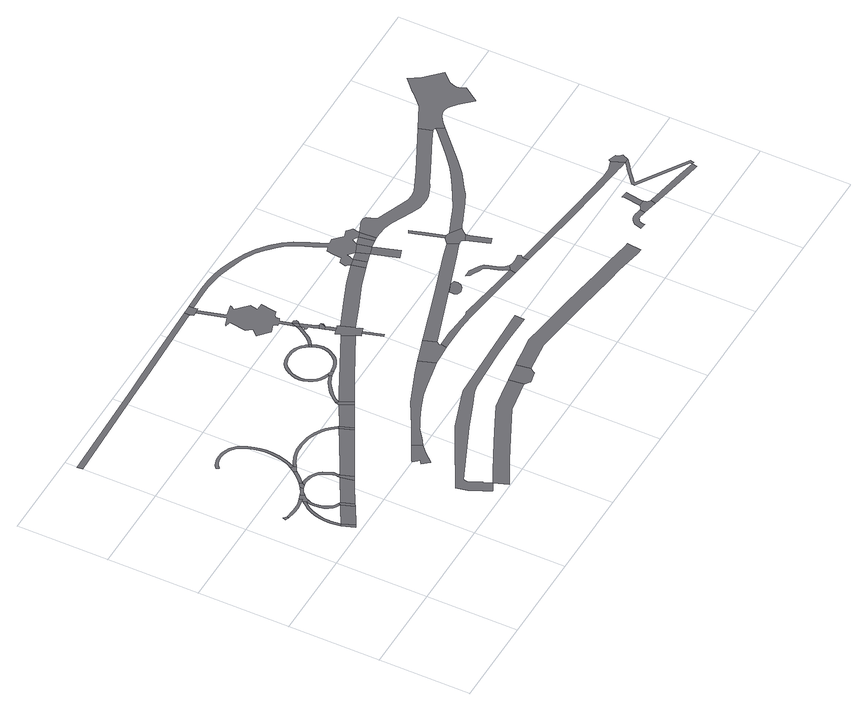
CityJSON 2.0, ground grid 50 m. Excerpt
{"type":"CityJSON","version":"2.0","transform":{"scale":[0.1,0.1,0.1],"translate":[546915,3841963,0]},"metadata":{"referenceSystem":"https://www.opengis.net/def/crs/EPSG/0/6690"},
"CityObjects":{
"road1":{"type":"Road","geometry":[{"type":"MultiSurface","lod":"1","boundaries":[[[0,1,2,3]]]}]},
"road2":{"type":"Road","geometry":[{"type":"MultiSurface","lod":"1","boundaries":[[[4,5,6,7]]]}]},
"road3":{"type":"Road","attributes":{"RoadStructureAttribute.sectionType":"1"},"geometry":[{"type":"MultiSurface","lod":"1","boundaries":[[[8,9,10,11,12,13,14,15,16,5,4,17,18,19,20,21,22,23,24,25,26,27]]]}]},
"road4":{"type":"Road","attributes":{"RoadStructureAttribute.sectionType":"1"},"geometry":[{"type":"MultiSurface","lod":"1","boundaries":[[[28,29,30,31,32,3,2,33,34,35,36,37]]]}]},
"road5":{"type":"Road","attributes":{"RoadStructureAttribute.sectionType":"1"},"geometry":[{"type":"MultiSurface","lod":"1","boundaries":[[[38,39,4,7,40]]]}]},
"road6":{"type":"Road","attributes":{"RoadStructureAttribute.sectionType":"1"},"geometry":[{"type":"MultiSurface","lod":"1","boundaries":[[[27,41,42,43,44,45,46,47,48,38,49,50,51,52,53,54,55,56,57,58,59]]]}]},
"road7":{"type":"Road","geometry":[{"type":"MultiSurface","lod":"1","boundaries":[[[60,61,62,28,37,63,8,27,59,64,65,66]]]}]},
"road8":{"type":"Road","geometry":[{"type":"MultiSurface","lod":"1","boundaries":[[[49,38,40,67,68]]]}]},
"road9":{"type":"Road","attributes":{"RoadStructureAttribute.sectionType":"1"},"geometry":[{"type":"MultiSurface","lod":"1","boundaries":[[[69,70,60,66,71,72]]]}]},
"road10":{"type":"Road","geometry":[{"type":"MultiSurface","lod":"1","boundaries":[[[73,69,72,74,75]]]}]},
"road11":{"type":"Road","attributes":{"RoadStructureAttribute.sectionType":"1"},"geometry":[{"type":"MultiSurface","lod":"1","boundaries":[[[76,77,78,68,67,79,80]]]}]},
"road12":{"type":"Road","attributes":{"RoadStructureAttribute.sectionType":"1"},"geometry":[{"type":"MultiSurface","lod":"1","boundaries":[[[81,82,73,75,83,84]]]}]},
"road13":{"type":"Road","attributes":{"RoadStructureAttribute.sectionType":"1"},"geometry":[{"type":"MultiSurface","lod":"1","boundaries":[[[85,86,87,88,89,90,91,92,93,94,95,96,97,98,75,74,99,100,101,102,103,104,105,106,107,108,109,110,111,112]]]}]},
"road14":{"type":"Road","geometry":[{"type":"MultiSurface","lod":"1","boundaries":[[[111,113,76,80,114,112]]]}]},
"road15":{"type":"Road","attributes":{"RoadStructureAttribute.sectionType":"1"},"geometry":[{"type":"MultiSurface","lod":"1","boundaries":[[[115,116,117,118,119,120,121,122,123,124,125,126,127,128,129,130,131,132,133,134,135,136,137,138,139,140,141,142,143,144,145,146,147,148,149,150,151,152,153,154,155]]]}]},
"road16":{"type":"Road","geometry":[{"type":"MultiSurface","lod":"1","boundaries":[[[154,81,84,156,157,158,155]]]}]},
"road17":{"type":"Road","attributes":{"RoadStructureAttribute.sectionType":"1"},"geometry":[{"type":"MultiSurface","lod":"1","boundaries":[[[159,160,161,162,112,114,163,164]]]}]},
"road18":{"type":"Road","attributes":{"RoadStructureAttribute.sectionType":"1"},"geometry":[{"type":"MultiSurface","lod":"1","boundaries":[[[165,166,167,168,169,170,171,172,173,174,175,176,177,178,155,158,179,180,181,182,183,184,185,186,187,188,189,190,191,192,193,194,159,195]]]}]},
"road19":{"type":"Road","geometry":[{"type":"MultiSurface","lod":"1","boundaries":[[[196,197,198,199,200,201,202,203,204,205,206,207]]]}]},
"road20":{"type":"Road","geometry":[{"type":"MultiSurface","lod":"1","boundaries":[[[195,159,164,208,209]]]}]},
"road21":{"type":"Road","attributes":{"RoadStructureAttribute.sectionType":"1"},"geometry":[{"type":"MultiSurface","lod":"1","boundaries":[[[210,211,212,213,214,215,216,217]]]}]},
"road22":{"type":"Road","attributes":{"RoadStructureAttribute.sectionType":"1"},"geometry":[{"type":"MultiSurface","lod":"1","boundaries":[[[218,209,208,219,220]]]}]},
"road23":{"type":"Road","attributes":{"RoadStructureAttribute.sectionType":"1"},"geometry":[{"type":"MultiSurface","lod":"1","boundaries":[[[221,222,223,224,225,226,227,228,229,230,231,232,233,234]]]}]},
"road24":{"type":"Road","geometry":[{"type":"MultiSurface","lod":"1","boundaries":[[[235,218,220,236,237]]]}]},
"road25":{"type":"Road","attributes":{"RoadStructureAttribute.sectionType":"1"},"geometry":[{"type":"MultiSurface","lod":"1","boundaries":[[[238,239,240,241,242,243,244,196,207,245,246,247,248,249,250,251,252,253,254,255,256,257,258]]]}]},
"road26":{"type":"Road","attributes":{"RoadStructureAttribute.sectionType":"1"},"geometry":[{"type":"MultiSurface","lod":"1","boundaries":[[[259,260,261,262,263,264,265,235,237,266,267,268,269,270,271,272]]]}]},
"road27":{"type":"Road","attributes":{"RoadStructureAttribute.sectionType":"1"},"geometry":[{"type":"MultiSurface","lod":"1","boundaries":[[[273,274,275,276,277,278,279,280,281,282,283,284,285,286,287,288,289,290,291,292,293,294,295,229]]]}]},
"road28":{"type":"Road","geometry":[{"type":"MultiSurface","lod":"1","boundaries":[[[296,259,272,297,298]]]}]},
"road29":{"type":"Road","attributes":{"RoadStructureAttribute.sectionType":"1"},"geometry":[{"type":"MultiSurface","lod":"1","boundaries":[[[299,300,301,302,303,304,305,306,307,308,309,310,311,312,313,314,315,316,317,318,319,320,321,322,323,259,296,324,325,326,327,328,329,330,331,332,333,334,335,336,337,338,339,340,341,342,343,344,345,346,347,348,349,350]]]}]},
"road30":{"type":"Road","attributes":{"RoadStructureAttribute.sectionType":"1"},"geometry":[{"type":"MultiSurface","lod":"1","boundaries":[[[351,352,353,237,236,354,355]]]}]},
"road31":{"type":"Road","attributes":{"RoadStructureAttribute.sectionType":"1"},"geometry":[{"type":"MultiSurface","lod":"1","boundaries":[[[356,357,358,359,360,361,362,363,364,365,366,367,368,369,370,371,372,373,374,375,376,377,378,379,380,381,382,298,297]]]}]},
"road32":{"type":"Road","geometry":[{"type":"MultiSurface","lod":"1","boundaries":[[[383,384,221,234,385,386,387,388,389,390]]]}]},
"road33":{"type":"Road","geometry":[{"type":"MultiSurface","lod":"1","boundaries":[[[350,349,369,368]]]}]},
"road34":{"type":"Road","attributes":{"RoadStructureAttribute.sectionType":"1"},"geometry":[{"type":"MultiSurface","lod":"1","boundaries":[[[391,392,393,394,395,396,350,368,397,398,399,400,401]]]}]},
"road35":{"type":"Road","geometry":[{"type":"MultiSurface","lod":"1","boundaries":[[[402,403,238,258,404,405,406,407,408]]]}]},
"road36":{"type":"Road","geometry":[{"type":"MultiSurface","lod":"1","boundaries":[[[409,410,210,217,411,412,413,414,415]]]}]},
"road37":{"type":"Road","attributes":{"RoadStructureAttribute.sectionType":"1"},"geometry":[{"type":"MultiSurface","lod":"1","boundaries":[[[416,417,401,418,419,420,421,422,423,424]]]}]},
"road38":{"type":"Road","geometry":[{"type":"MultiSurface","lod":"1","boundaries":[[[425,391,401,417]]]}]},
"road39":{"type":"Road","geometry":[{"type":"MultiSurface","lod":"1","boundaries":[[[426,427,428,429,430,351,355,431,432,433,434,435,436,437]]]}]},
"road40":{"type":"Road","attributes":{"RoadStructureAttribute.sectionType":"1"},"geometry":[{"type":"MultiSurface","lod":"1","boundaries":[[[438,439,440,441,428,427]]]}]},
"road41":{"type":"Road","geometry":[{"type":"MultiSurface","lod":"1","boundaries":[[[442,443,433,432]]]}]},
"road42":{"type":"Road","geometry":[{"type":"MultiSurface","lod":"1","boundaries":[[[444,445,446,447,448,449,450,451,452,453,454,455,456,413,412,457,458,459,460,461,462,463,464,465,466,467,468,391,425]]]}]},
"road43":{"type":"Road","geometry":[{"type":"MultiSurface","lod":"1","boundaries":[[[424,423,440,439,469]]]}]},
"road44":{"type":"Road","geometry":[{"type":"MultiSurface","lod":"1","boundaries":[[[470,471,472,473,425,417]]]}]},
"road45":{"type":"Road","geometry":[{"type":"MultiSurface","lod":"1","boundaries":[[[474,469,439]]]}]},
"road46":{"type":"Road","attributes":{"RoadStructureAttribute.sectionType":"1"},"geometry":[{"type":"MultiSurface","lod":"1","boundaries":[[[475,476,477,437,436,478,479,480,481]]]}]},
"road47":{"type":"Road","attributes":{"RoadStructureAttribute.sectionType":"1"},"geometry":[{"type":"MultiSurface","lod":"1","boundaries":[[[482,483,484,485,486,487,488,406,405,489,490,491,492,493,494,495,496]]]}]},
"road48":{"type":"Road","attributes":{"RoadStructureAttribute.sectionType":"1"},"geometry":[{"type":"MultiSurface","lod":"1","boundaries":[[[497,498,499,500,501,502,503,504,505,506,507,508,509,510,511,512,513,514,515,516,517,409,415,518,519,520,521,522,523,524,525,526,527,528,529,530,531,532,533,534,535,536,537,538,539,540,475,541,542,543,544,545,546,547,548,549,550,551,552,553,554]]]}]},
"road49":{"type":"Road","attributes":{"RoadStructureAttribute.sectionType":"1"},"geometry":[{"type":"MultiSurface","lod":"1","boundaries":[[[555,556,557,558,402,408,559,560,561]]]}]},
"road50":{"type":"Road","attributes":{"RoadStructureAttribute.sectionType":"1"},"geometry":[{"type":"MultiSurface","lod":"1","boundaries":[[[562,563,564,565,566,567,568,569,570,571,383,390,572,573,574,575,576,577,578,579,580,581]]]}]},
"road51":{"type":"Road","geometry":[{"type":"MultiSurface","lod":"1","boundaries":[[[582,583,584,585,586,587,588,589,590,591]]]}]},
"road52":{"type":"Road","geometry":[{"type":"MultiSurface","lod":"1","boundaries":[[[541,475,481,592]]]}]},
"road53":{"type":"Road","attributes":{"RoadStructureAttribute.sectionType":"1"},"geometry":[{"type":"MultiSurface","lod":"1","boundaries":[[[546,593,541,592,594]]]}]},
"road54":{"type":"Road","geometry":[{"type":"MultiSurface","lod":"1","boundaries":[[[595,596,597,598,599,600,601,602,603,604,605,606,607,608,609,496,610]]]}]},
"road55":{"type":"Road","geometry":[{"type":"MultiSurface","lod":"1","boundaries":[[[547,546,594,611]]]}]},
"road56":{"type":"Road","attributes":{"RoadStructureAttribute.sectionType":"1"},"geometry":[{"type":"MultiSurface","lod":"1","boundaries":[[[612,613,614,611,594]]]}]},
"road57":{"type":"Road","geometry":[{"type":"MultiSurface","lod":"1","boundaries":[[[615,616,617,618,610,496,495,619,620]]]}]},
"road58":{"type":"Road","attributes":{"RoadStructureAttribute.sectionType":"1"},"geometry":[{"type":"MultiSurface","lod":"1","boundaries":[[[553,621,547,611,622]]]}]},
"road59":{"type":"Road","geometry":[{"type":"MultiSurface","lod":"1","boundaries":[[[554,553,622,623]]]}]},
"road60":{"type":"Road","geometry":[{"type":"MultiSurface","lod":"1","boundaries":[[[624,625,626,627,628,629]]]}]},
"road61":{"type":"Road","geometry":[{"type":"MultiSurface","lod":"1","boundaries":[[[629,628,555,561,630,631,632,633,634,635,636]]]}]},
"road62":{"type":"Road","geometry":[{"type":"MultiSurface","lod":"1","boundaries":[[[637,638,639,633,632]]]}]},
"road63":{"type":"Road","attributes":{"RoadStructureAttribute.sectionType":"1"},"geometry":[{"type":"MultiSurface","lod":"1","boundaries":[[[640,641,642,643,644,645,646,647,648,649,650,651,652,653,654,655,656,657,658,659,660,661,662,663,664,665,666,667,668,669]]]}]},
"road64":{"type":"Road","attributes":{"RoadStructureAttribute.sectionType":"1"},"geometry":[{"type":"MultiSurface","lod":"1","boundaries":[[[670,671,672,673,674,675,676,620,619,677,678,679,680,681,682,683,684,685]]]}]},
"road65":{"type":"Road","attributes":{"RoadStructureAttribute.sectionType":"1"},"geometry":[{"type":"MultiSurface","lod":"1","boundaries":[[[686,687,688,689,690,691,692,693,694,695,554,623,696,697,698,699,700,701,702,703,704,705,706,707,708,709,710,711]]]}]},
"road66":{"type":"Road","attributes":{"RoadStructureAttribute.sectionType":"1"},"geometry":[{"type":"MultiSurface","lod":"1","boundaries":[[[712,713,714,715,716,717,718,719,720,721,722,723,724,636,635,725,726,727,728,729,730,731,732,733,734,735,736]]]}]},
"road67":{"type":"Road","attributes":{"RoadStructureAttribute.sectionType":"1"},"geometry":[{"type":"MultiSurface","lod":"1","boundaries":[[[737,738,739,740,741,669,668,742,743,744,745,746,747,748,749,750]]]}]},
"road68":{"type":"Road","attributes":{"RoadStructureAttribute.sectionType":"1"},"geometry":[{"type":"MultiSurface","lod":"1","boundaries":[[[751,752,753,754,755,737,750]]]}]},
"road69":{"type":"Road","attributes":{"RoadStructureAttribute.sectionType":"1"},"geometry":[{"type":"MultiSurface","lod":"1","boundaries":[[[756,757,758,743,742,759,760,761,762]]]}]},
"road70":{"type":"Road","geometry":[{"type":"MultiSurface","lod":"1","boundaries":[[[684,763,764,765,766,767,768,769,770,771,762,772,773,774,775,776,777,778,779,780,781,782]]]}]},
"road71":{"type":"Road","geometry":[{"type":"MultiSurface","lod":"1","boundaries":[[[783,685,684,782,784,785,786]]]}]},
"road72":{"type":"Road","geometry":[{"type":"MultiSurface","lod":"1","boundaries":[[[787,788,789,790,791,686,711,792,712,736,793,794,795,796,797,798,799,800,801,802,803,804,805,806,807]]]}]}
},
"vertices":[
[156,879,0],[152,862,0],[170,853,0],[174,867,0],
[253,610,0],[239,603,0],[265,533,0],[279,541,0],
[302,844,0],[284,823,0],[270,803,0],[256,778,0],[245,751,0],[237,721,0],[233,696,0],[232,670,0],[233,655,0],[247,666,0],[247,671,0],[247,677,0],[248,695,0],[251,717,0],[257,737,0],[260,746,0],[270,772,0],[282,795,0],[296,814,0],[309,829,0],
[311,871,0],[295,866,0],[272,861,0],[247,859,0],[222,860,0],[220,845,0],[248,844,0],[274,846,0],[299,851,0],[315,856,0],
[367,672,0],[344,659,0],[393,604,0],
[303,811,0],[301,790,0],[304,755,0],[310,734,0],[318,719,0],[322,711,0],[335,694,0],[347,683,0],[372,686,0],[363,691,0],[356,695,0],[346,704,0],[335,719,0],[330,728,0],[324,740,0],[319,757,0],[316,790,0],[318,808,0],[323,823,0],
[339,881,0],[328,877,0],[325,876,0],[308,851,0],[330,840,0],[343,856,0],[345,858,0],
[409,613,0],[383,680,0],
[385,905,0],[358,889,0],[364,875,0],[387,886,0],
[409,923,0],[408,892,0],[415,908,0],
[535,763,0],[529,759,0],[397,688,0],[524,676,0],[552,692,0],
[465,982,0],[436,949,0],[447,939,0],[472,967,0],
[552,774,0],[552,777,0],[553,788,0],[552,806,0],[545,826,0],[530,856,0],[527,860,0],[517,873,0],[505,884,0],[489,894,0],[470,903,0],[460,905,0],[447,908,0],[427,910,0],[427,894,0],[445,893,0],[455,891,0],[465,888,0],[482,881,0],[496,872,0],[506,863,0],[514,852,0],[517,848,0],[531,820,0],[537,803,0],[538,788,0],[537,779,0],[551,771,0],
[536,765,0],[575,704,0],
[512,1030,0],[522,1059,0],[532,1099,0],[533,1112,0],[536,1137,0],[536,1172,0],[533,1203,0],[527,1231,0],[517,1264,0],[504,1292,0],[493,1310,0],[479,1324,0],[461,1338,0],[442,1347,0],[418,1355,0],[389,1359,0],[367,1358,0],[343,1351,0],[325,1342,0],[309,1330,0],[317,1315,0],[333,1329,0],[348,1337,0],[369,1343,0],[389,1344,0],[414,1340,0],[437,1333,0],[453,1325,0],[469,1313,0],[481,1301,0],[491,1285,0],[503,1259,0],[513,1228,0],[518,1201,0],[521,1171,0],[521,1138,0],[517,1102,0],[508,1063,0],[498,1036,0],[484,1009,0],[498,1002,0],
[485,976,0],[494,983,0],[503,988,0],
[836,926,0],[810,912,0],[780,895,0],[560,776,0],[680,760,0],[860,855,0],
[824,966,0],[804,985,0],[784,1000,0],[767,1010,0],[755,1018,0],[728,1030,0],[705,1037,0],[678,1041,0],[647,1043,0],[636,1043,0],[612,1043,0],[584,1038,0],[553,1029,0],[521,1015,0],[528,1002,0],[558,1015,0],[587,1024,0],[614,1028,0],[635,1028,0],[647,1028,0],[676,1026,0],[702,1022,0],[722,1016,0],[748,1004,0],[753,1001,0],[768,992,0],[775,988,0],[794,974,0],[813,955,0],[834,929,0],[846,938,0],
[897,558,0],[878,548,0],[843,529,0],[809,511,0],[796,504,0],[817,480,0],[821,477,0],[827,475,0],[804,457,0],[835,417,0],[879,470,0],[924,508,0],
[875,863,0],[850,933,0],
[1194,1970,0],[704,1953,0],[599,1950,0],[1,1934,0],[5,1904,0],[603,1922,0],[700,1925,0],[1194,1940,0],
[979,1003,0],[895,873,0],[1014,935,0],
[1519,351,0],[1455,341,0],[1330,319,0],[1225,269,0],[1105,212,0],[1019,170,0],[921,120,0],[868,94,0],[851,85,0],[879,9,0],[1030,88,0],[1165,152,0],[1346,239,0],[1531,270,0],
[988,1025,0],[1034,945,0],[999,1014,0],
[1429,804,0],[1335,772,0],[1328,770,0],[1159,703,0],[1100,667,0],[1008,616,0],[996,610,0],[966,538,0],[1018,577,0],[1024,579,0],[1027,581,0],[1070,602,0],[1117,625,0],[1165,643,0],[1234,669,0],[1289,682,0],[1351,694,0],[1357,695,0],[1382,700,0],[1441,713,0],[1459,716,0],
[1136,1140,0],[1117,1134,0],[1095,1124,0],[1069,1108,0],[1037,1084,0],[1018,1065,0],[1000,1044,0],[1012,1035,0],[1029,1055,0],[1047,1072,0],[1077,1096,0],[1102,1111,0],[1122,1120,0],[1143,1127,0],
[849,89,0],[832,129,0],[833,130,0],[815,167,0],[800,202,0],[805,222,0],[1135,367,0],[1295,429,0],[1366,457,0],[1404,465,0],[1661,480,0],[1777,479,0],[1929,478,0],[1931,530,0],[1348,510,0],[1291,492,0],[1112,432,0],[1017,382,0],[734,231,0],[747,168,0],[758,147,0],[779,102,0],[801,57,0],
[1147,1151,0],[1175,1133,0],[1168,1147,0],
[1272,1341,0],[1268,1345,0],[1257,1358,0],[1239,1371,0],[1220,1380,0],[1200,1386,0],[1175,1388,0],[1152,1387,0],[1126,1381,0],[1107,1373,0],[1090,1361,0],[1072,1341,0],[1059,1321,0],[1056,1312,0],[1051,1301,0],[1046,1282,0],[1044,1257,0],[1047,1236,0],[1055,1210,0],[1064,1194,0],[1066,1190,0],[1081,1171,0],[1095,1159,0],[1104,1154,0],[1112,1149,0],[1120,1162,0],[1119,1162,0],[1104,1171,0],[1092,1182,0],[1078,1199,0],[1077,1202,0],[1069,1216,0],[1062,1239,0],[1059,1258,0],[1061,1279,0],[1065,1296,0],[1069,1306,0],[1073,1314,0],[1084,1332,0],[1100,1350,0],[1114,1360,0],[1130,1367,0],[1154,1372,0],[1175,1373,0],[1198,1371,0],[1215,1366,0],[1232,1358,0],[1247,1347,0],[1257,1335,0],[1260,1332,0],[1268,1319,0],[1279,1329,0],
[1410,1219,0],[1312,1169,0],[1056,1044,0],[1188,1026,0],[1445,1156,0],
[1208,1139,0],[1230,1147,0],[1250,1158,0],[1266,1173,0],[1279,1190,0],[1294,1216,0],[1301,1235,0],[1303,1250,0],[1303,1254,0],[1303,1259,0],[1303,1273,0],[1299,1291,0],[1288,1317,0],[1276,1307,0],[1284,1286,0],[1288,1271,0],[1288,1259,0],[1288,1255,0],[1286,1242,0],[1286,1239,0],[1280,1222,0],[1267,1198,0],[1255,1184,0],[1241,1171,0],[1223,1160,0],[1204,1154,0],[1172,1148,0],
[1630,368,0],[1561,357,0],[1534,267,0],[1550,254,0],[1559,246,0],[1621,261,0],[1629,272,0],[1642,290,0],
[1367,1443,0],[1359,1425,0],[1357,1421,0],[1331,1380,0],[1315,1359,0],[1298,1342,0],[1308,1331,0],[1327,1349,0],[1343,1372,0],[1370,1413,0],[1373,1420,0],
[1569,850,0],[1550,844,0],[1519,721,0],[1579,725,0],[1586,757,0],[1578,762,0],[1591,782,0],
[1246,1971,0],[1222,1971,0],[1202,1920,0],[1220,1921,0],[1240,1923,0],[1250,1923,0],[1247,1946,0],
[1411,1382,0],[1392,1440,0],[1377,1405,0],[1367,1397,0],[1375,1387,0],[1390,1387,0],[1397,1364,0],[1405,1337,0],[1423,1345,0],
[1379,1472,0],
[1463,1268,0],[1451,1261,0],[1429,1258,0],[1406,1250,0],[1419,1223,0],[1457,1128,0],[1472,1136,0],[1487,1139,0],[1505,1146,0],[1492,1181,0],[1494,1182,0],[1469,1251,0],
[1439,1292,0],[1430,1315,0],[1414,1308,0],[1420,1286,0],
[1503,1029,0],[1518,1035,0],
[1363,1532,0],[1378,1540,0],[1376,1560,0],[1386,1570,0],[1408,1575,0],[1412,1599,0],[1422,1663,0],[1382,1665,0],[1392,1707,0],[1329,1769,0],[1343,1787,0],[1341,1792,0],[1279,1779,0],[1261,1769,0],[1214,1753,0],[1209,1748,0],[1239,1741,0],[1225,1648,0],[1250,1621,0],[1218,1583,0],[1231,1571,0],[1276,1531,0],[1321,1547,0],[1329,1524,0],[1346,1527,0],
[1440,1343,0],
[1399,1448,0],[1402,1460,0],[1400,1462,0],[1394,1473,0],
[1443,1331,0],
[1869,1405,0],[1747,1364,0],[1613,1312,0],[1634,1237,0],[1766,1291,0],[1858,1320,0],[1886,1329,0],
[2091,715,0],[1944,736,0],[1851,750,0],[1846,755,0],[1821,747,0],[1703,756,0],[1678,758,0],[1654,725,0],[1658,725,0],[1736,724,0],[1819,717,0],[1909,705,0],[2074,682,0],[2196,666,0],[2199,698,0],
[2091,1485,0],[2096,1512,0],[2082,1522,0],[2066,1534,0],[2031,1524,0],[1980,1571,0],[1953,1566,0],[1914,1655,0],[1881,1727,0],[1846,1777,0],[1803,1824,0],[1802,1825,0],[1748,1868,0],[1695,1898,0],[1645,1922,0],[1599,1939,0],[1547,1956,0],[1502,1966,0],[1479,1969,0],[1449,1973,0],[1382,1975,0],[1359,1950,0],[1409,1948,0],[1474,1941,0],[1489,1938,0],[1514,1934,0],[1565,1919,0],[1610,1907,0],[1655,1890,0],[1720,1856,0],[1763,1824,0],[1781,1806,0],[1803,1784,0],[1839,1742,0],[1864,1700,0],[1892,1627,0],[1923,1560,0],[1901,1553,0],[1895,1514,0],[1889,1467,0],[1872,1463,0],[1859,1460,0],[1849,1425,0],[1863,1412,0],[1909,1413,0],[1913,1426,0],[1917,1437,0],[1922,1453,0],[1944,1435,0],[1957,1426,0],[2012,1449,0],[2016,1458,0],[2021,1467,0],[2026,1479,0],[2040,1472,0],[2046,1468,0],[2059,1462,0],[2089,1472,0],
[2218,1056,0],[2138,1035,0],[1867,945,0],[1579,853,0],[1601,786,0],[2159,975,0],[2243,1004,0],
[2606,279,0],[2481,297,0],[2369,313,0],[2227,335,0],[2126,350,0],[2007,366,0],[1909,379,0],[1817,392,0],[1708,378,0],[1643,370,0],[1643,291,0],[1811,311,0],[1967,290,0],[2153,265,0],[2245,252,0],[2367,236,0],[2448,226,0],[2594,200,0],[2621,196,0],[2629,276,0],
[1925,865,0],[1933,846,0],[1953,841,0],[1980,848,0],[1997,864,0],[2005,884,0],[2002,901,0],[1989,909,0],[1980,910,0],[1927,890,0],
[1925,1341,0],
[1941,1421,0],[1980,1358,0],
[2211,731,0],[2198,748,0],[2191,771,0],[2180,808,0],[2170,828,0],[2152,845,0],[2100,873,0],[2062,872,0],[2077,854,0],[2090,847,0],[2125,830,0],[2148,818,0],[2155,805,0],[2173,753,0],[2181,728,0],[2226,716,0],
[2027,1371,0],
[2024,1214,0],[2074,1232,0],[2035,1347,0],
[2314,697,0],[2306,714,0],[2269,709,0],[2246,709,0],[2304,652,0],[2304,684,0],
[2040,1456,0],[2072,1379,0],
[2093,1381,0],
[2237,1189,0],[2213,1266,0],[2196,1258,0],[2210,1210,0],[2248,1084,0],[2268,1089,0],
[2263,1006,0],[2268,1006,0],[2279,991,0],[2316,1007,0],[2326,1024,0],[2345,1042,0],[2285,1081,0],
[2320,869,0],[2353,879,0],[2321,987,0],
[2859,332,0],[2852,333,0],[2849,334,0],[2829,337,0],[2820,338,0],[2809,337,0],[2798,334,0],[2788,329,0],[2780,323,0],[2772,315,0],[2766,306,0],[2761,296,0],[2759,287,0],[2758,285,0],[2752,267,0],[2786,262,0],[2786,265,0],[2788,281,0],[2789,286,0],[2792,291,0],[2795,296,0],[2799,300,0],[2804,303,0],[2809,306,0],[2814,307,0],[2820,308,0],[2825,307,0],[2847,303,0],[2860,301,0],[2865,331,0],
[3042,597,0],[3014,598,0],[2989,598,0],[2985,599,0],[2760,623,0],[2669,633,0],[2329,680,0],[2660,603,0],[2864,577,0],[2921,570,0],[2956,566,0],[3043,556,0],[3064,554,0],[3083,552,0],[3125,549,0],[3095,615,0],
[2860,1555,0],[2594,1427,0],[2467,1371,0],[2430,1365,0],[2397,1368,0],[2222,1438,0],[2211,1451,0],[2194,1493,0],[2178,1500,0],[2156,1500,0],[2120,1382,0],[2124,1382,0],[2175,1378,0],[2220,1361,0],[2330,1309,0],[2381,1290,0],[2406,1288,0],[2438,1285,0],[2470,1293,0],[2508,1306,0],[2533,1316,0],[2558,1332,0],[2587,1344,0],[2635,1367,0],[2821,1457,0],[2883,1485,0],
[2901,1477,0],[2884,1460,0],[2809,1389,0],[2760,1349,0],[2698,1296,0],[2646,1260,0],[2586,1222,0],[2529,1189,0],[2457,1151,0],[2410,1130,0],[2392,1123,0],[2344,1104,0],[2293,1084,0],[2368,1052,0],[2397,1063,0],[2403,1065,0],[2457,1089,0],[2507,1111,0],[2562,1137,0],[2604,1165,0],[2684,1220,0],[2748,1276,0],[2830,1352,0],[2912,1428,0],[2925,1439,0],
[2894,346,0],[2885,338,0],[2882,336,0],[2877,334,0],[2871,332,0],[2942,285,0],[2948,315,0],[2943,317,0],[2938,320,0],[2934,324,0],[2931,328,0],[2929,333,0],[2927,338,0],[2927,344,0],
[2927,349,0],[2938,420,0],[2941,446,0],[2906,451,0],[2907,438,0],
[3245,258,0],[3173,272,0],[2952,314,0],[3167,242,0],[3251,227,0],[3262,225,0],[3266,253,0],
[3096,525,0],[3089,520,0],[3056,493,0],[3017,462,0],[3005,451,0],[3004,444,0],[3003,435,0],[3240,283,0],[3267,265,0],[3280,251,0],[3284,273,0],[3236,304,0],[3021,442,0],[3018,443,0],[3025,449,0],[3037,458,0],[3071,486,0],[3101,510,0],[3108,515,0],[3147,547,0],
[3102,627,0],[3165,583,0],[3147,598,0],[3145,613,0],
[3143,1765,0],[3133,1755,0],[3074,1697,0],[3069,1689,0],[3002,1623,0],[2896,1482,0],[2956,1468,0],[2991,1491,0],[3011,1499,0],[3036,1501,0],[3061,1492,0],[3099,1459,0],[3163,1394,0],[3221,1478,0],[3208,1501,0],[3205,1523,0],[3208,1546,0],[3215,1566,0],[3230,1581,0],[3267,1619,0],[3186,1703,0]
]}
